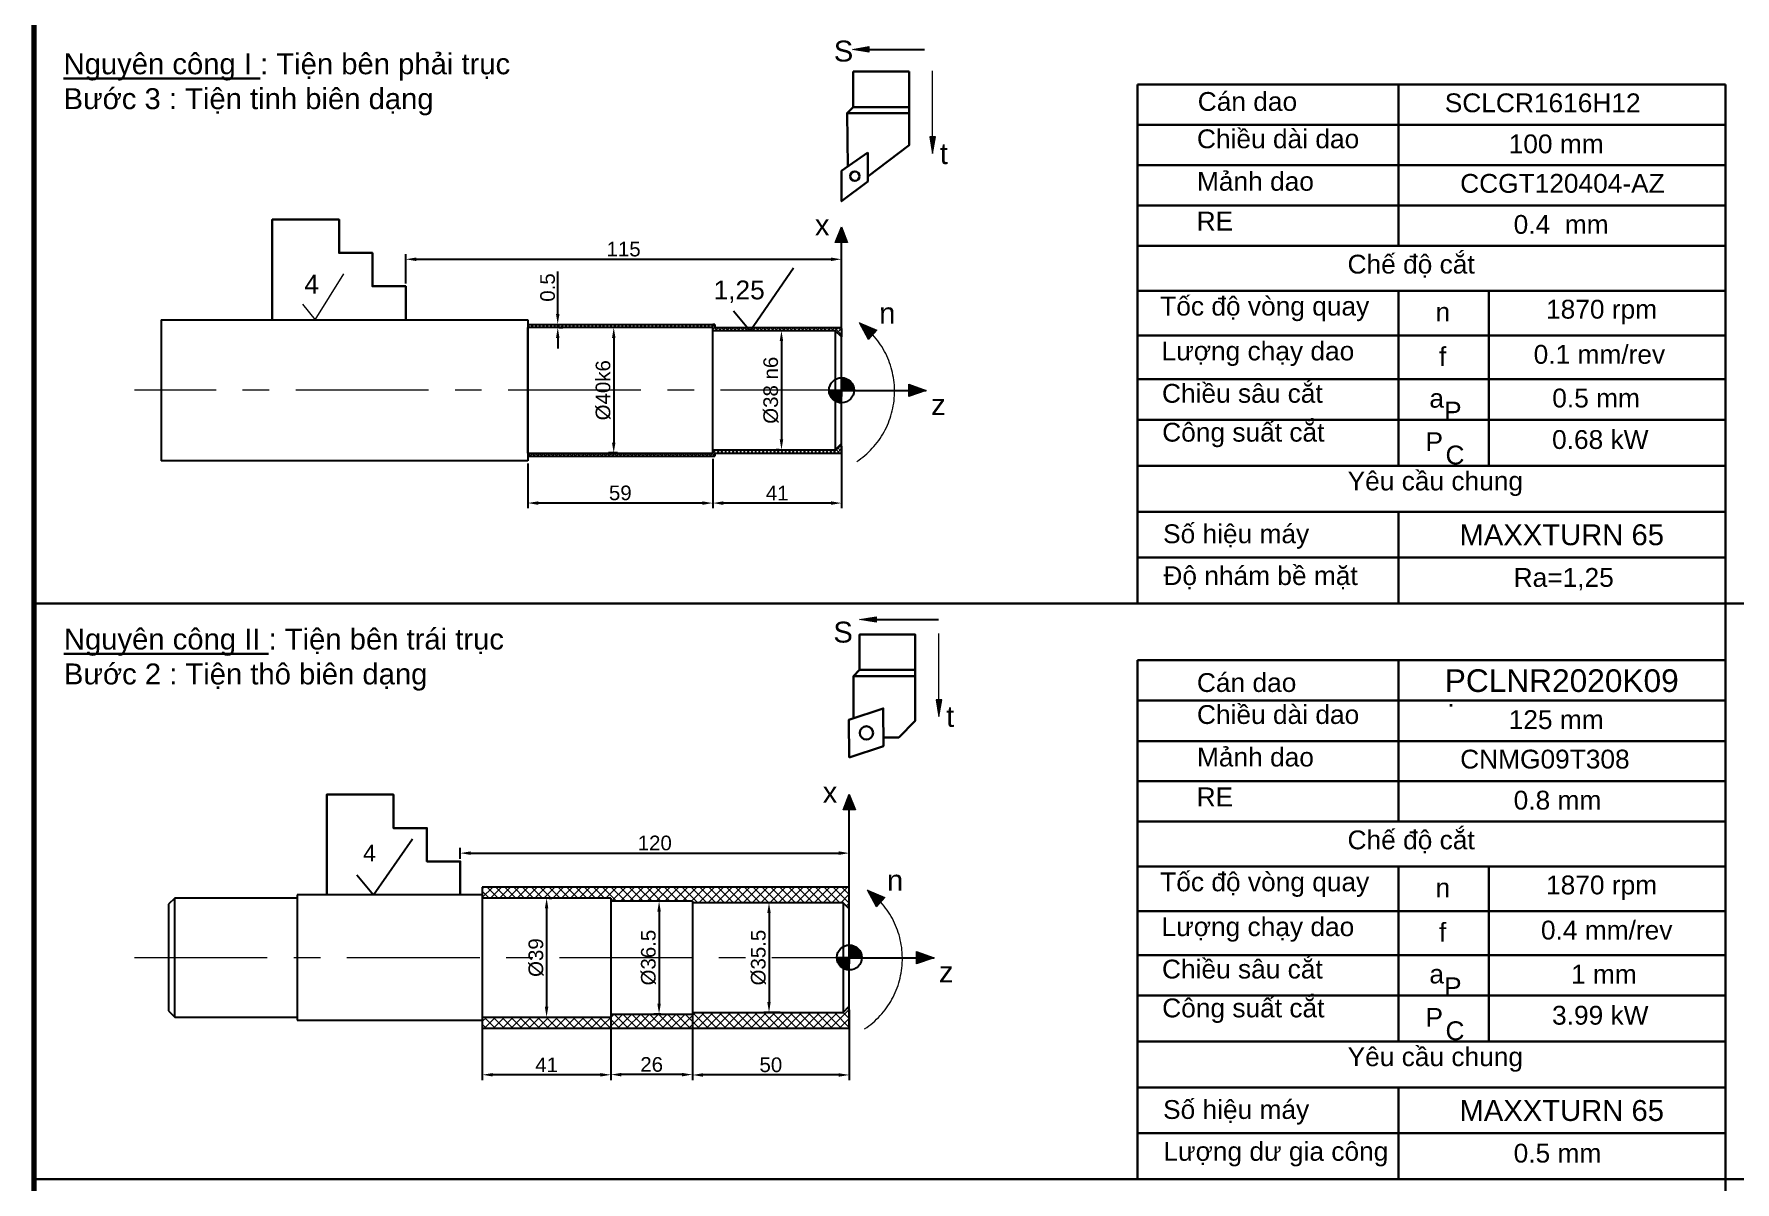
# Model space of a CAD drawing. Header units: inches. Extents: x 12 to 2456, y 1 to 1260.
# Drawn here: x 11.9 to 418.6, y 161.4 to 435.9 of the extents above; entities that cross this region are included whole.
import ezdxf

# ---------------------------------------------------------------- set-up
doc = ezdxf.new("R2010")
doc.units = ezdxf.units.IN
doc.header["$MEASUREMENT"] = 0
doc.linetypes.add('CENTER', pattern=[50.8, 31.75, -6.35, 6.35, -6.35])
for name, color, linetype, lineweight in [('Duong _dam', 7, 'Continuous', 30), ('Duong_dinh_vi', 5, 'Continuous', 15), ('Duong_manh', 3, 'Continuous', 5), ('Duong_tam', 3, 'CENTER', 5), ('Khung_ten', 7, 'Continuous', 30), ('Luong_du_gc', 1, 'Continuous', 5)]:
    doc.layers.add(name, color=color, linetype=linetype, lineweight=lineweight)
doc.styles.add('Annotative', font='arial.ttf')
doc.styles.get("Standard").update_dxf_attribs({"font": 'arial.ttf'})
doc.dimstyles.new('ISO-25', dxfattribs={"dimtxt": 3.5, "dimasz": 2.5, "dimexe": 1.25, "dimexo": 0.625, "dimtad": 1, "dimtxsty": 'Standard', "dimcen": 2.5, "dimadec": 0, "dimazin": 0, "dimtfac": 1, "dimtmove": 0, "dimatfit": 3, "dimfxl": 1, "dimarcsym": 0})

# ---------------------------------------------------------------- blocks, each defined once
blk = doc.blocks.new('*D10')
at = {"layer": 'Defpoints', "color": 0, "transparency": 16777216}
for p in [(190.73, 364.93), (190.63, 336.43), (190.73, 336.43)]:
    blk.add_point(p, dxfattribs=at)
at = {"layer": 'Duong_manh', "color": 0, "lineweight": -2, "transparency": 16777216}
for p, q in [((190.1, 364.93), (189.38, 364.93)), ((190.63, 362.43), (190.63, 338.93)), ((190.1, 336.43), (189.38, 336.43))]:
    blk.add_line(p, q, dxfattribs=at)
at = {"layer": 'Duong_manh', "color": 0, "transparency": 16777216}
for points in [[(190.22, 362.43), (191.05, 362.43), (190.63, 364.93)], [(190.22, 338.93), (191.05, 338.93), (190.63, 336.43)]]:
    blk.add_solid(points, dxfattribs=at)
at = {"layer": 'Duong_manh', "color": 0, "transparency": 16777216, "insert": (188.12, 350.68), "char_height": 3.5, "attachment_point": 5, "rotation": 90}
blk.add_mtext('%%C38 n6', dxfattribs=at)
blk = doc.blocks.new('*D11')
at = {"layer": 'Defpoints', "color": 0, "transparency": 16777216}
for p in [(152.1, 365.68), (150.53, 335.68), (152.1, 335.68)]:
    blk.add_point(p, dxfattribs=at)
at = {"layer": 'Duong_manh', "color": 0, "lineweight": -2, "transparency": 16777216}
for p, q in [((151.47, 365.68), (149.28, 365.68)), ((150.53, 363.18), (150.53, 338.18)), ((151.47, 335.68), (149.28, 335.68))]:
    blk.add_line(p, q, dxfattribs=at)
at = {"layer": 'Duong_manh', "color": 0, "transparency": 16777216}
for points in [[(150.11, 363.18), (150.95, 363.18), (150.53, 365.68)], [(150.11, 338.18), (150.95, 338.18), (150.53, 335.68)]]:
    blk.add_solid(points, dxfattribs=at)
at = {"layer": 'Duong_manh', "color": 0, "transparency": 16777216, "insert": (148.02, 350.68), "char_height": 3.5, "attachment_point": 5, "rotation": 90}
blk.add_mtext('%%C40k6', dxfattribs=at)
blk = doc.blocks.new('*D12')
at = {"layer": 'Defpoints', "color": 0, "transparency": 16777216}
for p in [(204.97, 337.93), (174.22, 334.93), (174.22, 323.7)]:
    blk.add_point(p, dxfattribs=at)
at = {"layer": 'Duong_manh', "color": 0, "lineweight": -2, "transparency": 16777216}
for p, q in [((174.22, 334.3), (174.22, 322.45)), ((204.97, 337.3), (204.97, 322.45)), ((202.47, 323.7), (176.72, 323.7))]:
    blk.add_line(p, q, dxfattribs=at)
at = {"layer": 'Duong_manh', "color": 0, "transparency": 16777216}
for points in [[(176.72, 324.12), (176.72, 323.28), (174.22, 323.7)], [(202.47, 324.12), (202.47, 323.28), (204.97, 323.7)]]:
    blk.add_solid(points, dxfattribs=at)
at = {"layer": 'Duong_manh', "color": 0, "transparency": 16777216, "insert": (189.6, 326.08), "char_height": 3.5, "attachment_point": 5}
blk.add_mtext('41', dxfattribs=at)
blk = doc.blocks.new('*D13')
at = {"layer": 'Defpoints', "color": 0, "transparency": 16777216}
for p in [(129.97, 333.8), (174.22, 334.93), (129.97, 323.71)]:
    blk.add_point(p, dxfattribs=at)
at = {"layer": 'Duong_manh', "color": 0, "lineweight": -2, "transparency": 16777216}
for p, q in [((174.22, 334.3), (174.22, 322.46)), ((129.97, 333.18), (129.97, 322.46)), ((171.72, 323.71), (132.47, 323.71))]:
    blk.add_line(p, q, dxfattribs=at)
at = {"layer": 'Duong_manh', "color": 0, "transparency": 16777216}
for points in [[(132.47, 324.12), (132.47, 323.29), (129.97, 323.71)], [(171.72, 324.12), (171.72, 323.29), (174.22, 323.71)]]:
    blk.add_solid(points, dxfattribs=at)
at = {"layer": 'Duong_manh', "color": 0, "transparency": 16777216, "insert": (152.1, 326.12), "char_height": 3.5, "attachment_point": 5}
blk.add_mtext('59', dxfattribs=at)
blk = doc.blocks.new('*D14')
at = {"layer": 'Defpoints', "color": 0, "transparency": 16777216}
for p in [(136.75, 366.43), (137.14, 366.43), (136.75, 365.68)]:
    blk.add_point(p, dxfattribs=at)
at = {"layer": 'Duong_manh', "color": 0, "lineweight": -2, "transparency": 16777216}
for p, q in [((137.14, 368.93), (137.14, 379.07)), ((137.14, 365.68), (137.14, 366.43)), ((137.38, 366.43), (138.39, 366.43)), ((137.14, 363.18), (137.14, 360.68)), ((137.38, 365.68), (138.39, 365.68))]:
    blk.add_line(p, q, dxfattribs=at)
at = {"layer": 'Duong_manh', "color": 0, "transparency": 16777216}
for points in [[(136.73, 368.93), (137.56, 368.93), (137.14, 366.43)], [(136.73, 363.18), (137.56, 363.18), (137.14, 365.68)]]:
    blk.add_solid(points, dxfattribs=at)
at = {"layer": 'Duong_manh', "color": 0, "transparency": 16777216, "insert": (134.73, 375.25), "char_height": 3.5, "attachment_point": 5, "rotation": 90}
blk.add_mtext('0.5', dxfattribs=at)
blk = doc.blocks.new('*D18')
at = {"layer": 'Defpoints', "color": 0, "transparency": 16777216}
for p in [(190.97, 228.15), (187.66, 201.9), (190.97, 201.9)]:
    blk.add_point(p, dxfattribs=at)
at = {"layer": 'Duong_manh', "color": 0, "lineweight": -2, "transparency": 16777216}
for p, q in [((190.34, 228.15), (186.41, 228.15)), ((187.66, 225.65), (187.66, 204.4)), ((190.34, 201.9), (186.41, 201.9))]:
    blk.add_line(p, q, dxfattribs=at)
at = {"layer": 'Duong_manh', "color": 0, "transparency": 16777216}
for points in [[(187.24, 225.65), (188.07, 225.65), (187.66, 228.15)], [(187.24, 204.4), (188.07, 204.4), (187.66, 201.9)]]:
    blk.add_solid(points, dxfattribs=at)
at = {"layer": 'Duong_manh', "color": 0, "transparency": 16777216, "insert": (185.15, 215.02), "char_height": 3.5, "width": 9.081, "attachment_point": 5, "rotation": 90}
blk.add_mtext('%%C35.5', dxfattribs=at)
blk = doc.blocks.new('*D19')
at = {"layer": 'Defpoints', "color": 0, "transparency": 16777216}
for p in [(162.41, 228.52), (161.37, 201.52), (162.41, 201.52)]:
    blk.add_point(p, dxfattribs=at)
at = {"layer": 'Duong_manh', "color": 0, "lineweight": -2, "transparency": 16777216}
for p, q in [((161.78, 228.52), (160.12, 228.52)), ((161.37, 226.02), (161.37, 204.02)), ((161.78, 201.52), (160.12, 201.52))]:
    blk.add_line(p, q, dxfattribs=at)
at = {"layer": 'Duong_manh', "color": 0, "transparency": 16777216}
for points in [[(160.96, 226.02), (161.79, 226.02), (161.37, 228.52)], [(160.96, 204.02), (161.79, 204.02), (161.37, 201.52)]]:
    blk.add_solid(points, dxfattribs=at)
at = {"layer": 'Duong_manh', "color": 0, "transparency": 16777216, "insert": (158.86, 215.02), "char_height": 3.5, "width": 8.8192, "attachment_point": 5, "rotation": 90}
blk.add_mtext('%%C36.5', dxfattribs=at)
blk = doc.blocks.new('*D20')
at = {"layer": 'Defpoints', "color": 0, "transparency": 16777216}
for p in [(134.48, 229.27), (134.48, 200.77), (134.48, 200.77)]:
    blk.add_point(p, dxfattribs=at)
at = {"layer": 'Duong_manh', "color": 0, "lineweight": -2, "transparency": 16777216}
for p, q in [((135.1, 229.27), (135.73, 229.27)), ((134.48, 226.77), (134.48, 203.27)), ((135.1, 200.77), (135.73, 200.77))]:
    blk.add_line(p, q, dxfattribs=at)
at = {"layer": 'Duong_manh', "color": 0, "transparency": 16777216}
for points in [[(134.06, 226.77), (134.89, 226.77), (134.48, 229.27)], [(134.06, 203.27), (134.89, 203.27), (134.48, 200.77)]]:
    blk.add_solid(points, dxfattribs=at)
at = {"layer": 'Duong_manh', "color": 0, "transparency": 16777216, "insert": (131.97, 215.02), "char_height": 3.5, "width": 9.0619, "attachment_point": 5, "rotation": 90}
blk.add_mtext('%%C39', dxfattribs=at)
blk = doc.blocks.new('*D21')
at = {"layer": 'Defpoints', "color": 0, "transparency": 16777216}
for p in [(169.35, 201.9), (206.85, 203.13), (169.35, 186.96)]:
    blk.add_point(p, dxfattribs=at)
at = {"layer": 'Duong_manh', "color": 0, "lineweight": -2, "transparency": 16777216}
for p, q in [((169.35, 201.27), (169.35, 185.71)), ((206.85, 202.51), (206.85, 185.71)), ((204.35, 186.96), (171.85, 186.96))]:
    blk.add_line(p, q, dxfattribs=at)
at = {"layer": 'Duong_manh', "color": 0, "transparency": 16777216}
for points in [[(171.85, 187.37), (171.85, 186.54), (169.35, 186.96)], [(204.35, 187.37), (204.35, 186.54), (206.85, 186.96)]]:
    blk.add_solid(points, dxfattribs=at)
at = {"layer": 'Duong_manh', "color": 0, "transparency": 16777216, "insert": (188.1, 189.37), "char_height": 3.5, "attachment_point": 5}
blk.add_mtext('50', dxfattribs=at)
blk = doc.blocks.new('*D22')
at = {"layer": 'Defpoints', "color": 0, "transparency": 16777216}
for p in [(149.85, 201.52), (169.35, 201.52), (149.85, 187.04)]:
    blk.add_point(p, dxfattribs=at)
at = {"layer": 'Duong_manh', "color": 0, "lineweight": -2, "transparency": 16777216}
for p, q in [((149.85, 200.9), (149.85, 185.79)), ((169.35, 200.9), (169.35, 185.79)), ((166.85, 187.04), (152.35, 187.04))]:
    blk.add_line(p, q, dxfattribs=at)
at = {"layer": 'Duong_manh', "color": 0, "transparency": 16777216}
for points in [[(152.35, 187.45), (152.35, 186.62), (149.85, 187.04)], [(166.85, 187.45), (166.85, 186.62), (169.35, 187.04)]]:
    blk.add_solid(points, dxfattribs=at)
at = {"layer": 'Duong_manh', "color": 0, "transparency": 16777216, "insert": (159.6, 189.45), "char_height": 3.5, "attachment_point": 5}
blk.add_mtext('26', dxfattribs=at)
blk = doc.blocks.new('*D23')
at = {"layer": 'Defpoints', "color": 0, "transparency": 16777216}
for p in [(119.1, 200.77), (149.85, 200.77), (119.1, 187)]:
    blk.add_point(p, dxfattribs=at)
at = {"layer": 'Duong_manh', "color": 0, "lineweight": -2, "transparency": 16777216}
for p, q in [((119.1, 200.15), (119.1, 185.75)), ((149.85, 200.15), (149.85, 185.75)), ((147.35, 187), (121.6, 187))]:
    blk.add_line(p, q, dxfattribs=at)
at = {"layer": 'Duong_manh', "color": 0, "transparency": 16777216}
for points in [[(121.6, 187.41), (121.6, 186.58), (119.1, 187)], [(147.35, 187.41), (147.35, 186.58), (149.85, 187)]]:
    blk.add_solid(points, dxfattribs=at)
at = {"layer": 'Duong_manh', "color": 0, "transparency": 16777216, "insert": (134.48, 189.38), "char_height": 3.5, "attachment_point": 5}
blk.add_mtext('41', dxfattribs=at)
blk = doc.blocks.new('*D54')
at = {"layer": 'Defpoints', "color": 0, "transparency": 16777216}
for p in [(206.85, 240), (113.83, 238.02), (206.85, 238.02)]:
    blk.add_point(p, dxfattribs=at)
at = {"layer": 'Duong_manh', "color": 0, "lineweight": -2, "transparency": 16777216}
for p, q in [((113.83, 238.65), (113.83, 241.25)), ((116.33, 240), (204.35, 240)), ((206.85, 238.65), (206.85, 241.25))]:
    blk.add_line(p, q, dxfattribs=at)
at = {"layer": 'Duong_manh', "color": 0, "transparency": 16777216}
for points in [[(116.33, 240.42), (116.33, 239.58), (113.83, 240)], [(204.35, 240.42), (204.35, 239.58), (206.85, 240)]]:
    blk.add_solid(points, dxfattribs=at)
at = {"layer": 'Duong_manh', "color": 0, "transparency": 16777216, "insert": (160.34, 242.41), "char_height": 3.5, "attachment_point": 5}
blk.add_mtext('120', dxfattribs=at)
blk = doc.blocks.new('*D55')
at = {"layer": 'Defpoints', "color": 0, "transparency": 16777216}
for p in [(204.97, 382), (100.81, 375.55), (204.97, 375.55)]:
    blk.add_point(p, dxfattribs=at)
at = {"layer": 'Duong_manh', "color": 0, "lineweight": -2, "transparency": 16777216}
for p, q in [((100.81, 376.18), (100.81, 383.25)), ((204.97, 376.18), (204.97, 383.25)), ((103.31, 382), (202.47, 382))]:
    blk.add_line(p, q, dxfattribs=at)
at = {"layer": 'Duong_manh', "color": 0, "transparency": 16777216}
for points in [[(103.31, 382.42), (103.31, 381.58), (100.81, 382)], [(202.47, 382.42), (202.47, 381.58), (204.97, 382)]]:
    blk.add_solid(points, dxfattribs=at)
at = {"layer": 'Duong_manh', "color": 0, "transparency": 16777216, "insert": (152.89, 384.41), "char_height": 3.5, "attachment_point": 5}
blk.add_mtext('115', dxfattribs=at)

msp = doc.modelspace()

# ---------------------------------------------------------------- hatches: boundary and pattern name
at = {"layer": 'Duong_manh'}
h = msp.add_hatch(color=0, dxfattribs=at)
h.dxf.hatch_style = 2
h.paths.add_polyline_path([(211.564, 431.487), (207.585, 432.164), (211.564, 432.841)])
at = {"layer": 'Duong_manh', "lineweight": 0}
h = msp.add_hatch(color=0, dxfattribs=at)
h.dxf.hatch_style = 2
h.paths.add_polyline_path([(226.085, 411.251), (226.762, 407.272), (227.439, 411.251)])
h = msp.add_hatch(color=0, dxfattribs=at)
h.dxf.hatch_style = 2
h.paths.add_polyline_path([(204.974, 389.77), (206.455, 386.044), (203.492, 386.044)])
h = msp.add_hatch(color=0, dxfattribs=at)
h.dxf.hatch_style = 2
h.paths.add_polyline_path([(209.292, 366.813), (213.44, 365.078), (211.451, 362.834)])
at = {"layer": 'Duong_manh'}
h = msp.add_hatch(color=0, dxfattribs=at)
h.paths.add_polyline_path([(204.974, 350.676), (201.968, 350.676), (204.974, 350.168)])
h.paths.add_polyline_path([(201.968, 350.676), (204.974, 350.168), (202.01, 350.168)])
h = msp.add_hatch(color=0, dxfattribs=at)
h.paths.add_polyline_path([(204.974, 350.168), (202.01, 350.168), (204.974, 349.66)])
h.paths.add_polyline_path([(202.01, 350.168), (204.974, 349.66), (202.18, 349.66)])
h = msp.add_hatch(color=0, dxfattribs=at)
h.dxf.hatch_style = 2
h.paths.add_polyline_path([(204.974, 353.681), (205.482, 353.639), (204.974, 353.639)])
h = msp.add_hatch(color=0, dxfattribs=at)
h.paths.add_polyline_path([(205.482, 353.639), (204.974, 353.639), (205.99, 353.47)])
h.paths.add_polyline_path([(204.974, 353.639), (205.99, 353.47), (204.974, 353.47)])
h = msp.add_hatch(color=0, dxfattribs=at)
h.paths.add_polyline_path([(205.99, 353.47), (204.974, 353.47), (206.455, 353.258)])
h.paths.add_polyline_path([(204.974, 353.47), (206.455, 353.258), (204.974, 353.258)])
h = msp.add_hatch(color=0, dxfattribs=at)
h.paths.add_polyline_path([(206.455, 353.258), (204.974, 353.258), (206.879, 352.962)])
h.paths.add_polyline_path([(204.974, 353.258), (206.879, 352.962), (204.974, 352.962)])
h = msp.add_hatch(color=0, dxfattribs=at)
h.paths.add_polyline_path([(206.879, 352.962), (204.974, 352.962), (207.26, 352.581)])
h.paths.add_polyline_path([(204.974, 352.962), (207.26, 352.581), (204.974, 352.581)])
h = msp.add_hatch(color=0, dxfattribs=at)
h.paths.add_polyline_path([(207.26, 352.581), (204.974, 352.581), (207.556, 352.157)])
h.paths.add_polyline_path([(204.974, 352.581), (207.556, 352.157), (204.974, 352.157)])
h = msp.add_hatch(color=0, dxfattribs=at)
h.paths.add_polyline_path([(207.556, 352.157), (204.974, 352.157), (207.768, 351.692)])
h.paths.add_polyline_path([(204.974, 352.157), (207.768, 351.692), (204.974, 351.692)])
h = msp.add_hatch(color=0, dxfattribs=at)
h.paths.add_polyline_path([(207.768, 351.692), (204.974, 351.692), (207.937, 351.184)])
h.paths.add_polyline_path([(204.974, 351.692), (207.937, 351.184), (204.974, 351.184)])
h = msp.add_hatch(color=0, dxfattribs=at)
h.paths.add_polyline_path([(207.937, 351.184), (204.974, 351.184), (207.979, 350.676)])
h.paths.add_polyline_path([(204.974, 351.184), (207.979, 350.676), (204.974, 350.676)])
at = {"layer": 'Duong_manh', "lineweight": 0}
h = msp.add_hatch(color=0, dxfattribs=at)
h.dxf.hatch_style = 2
h.paths.add_polyline_path([(225.254, 350.655), (221.063, 349.173), (221.063, 352.136)])
at = {"layer": 'Duong_manh'}
h = msp.add_hatch(color=0, dxfattribs=at)
h.paths.add_polyline_path([(204.974, 349.66), (202.18, 349.66), (204.974, 349.194)])
h.paths.add_polyline_path([(202.18, 349.66), (204.974, 349.194), (202.391, 349.194)])
h = msp.add_hatch(color=0, dxfattribs=at)
h.paths.add_polyline_path([(204.974, 349.194), (202.391, 349.194), (204.974, 348.771)])
h.paths.add_polyline_path([(202.391, 349.194), (204.974, 348.771), (202.688, 348.771)])
h = msp.add_hatch(color=0, dxfattribs=at)
h.paths.add_polyline_path([(204.974, 348.771), (202.688, 348.771), (204.974, 348.39)])
h.paths.add_polyline_path([(202.688, 348.771), (204.974, 348.39), (203.026, 348.39)])
h = msp.add_hatch(color=0, dxfattribs=at)
h.paths.add_polyline_path([(204.974, 348.39), (203.026, 348.39), (204.974, 348.093)])
h.paths.add_polyline_path([(203.026, 348.39), (204.974, 348.093), (203.492, 348.093)])
h = msp.add_hatch(color=0, dxfattribs=at)
h.paths.add_polyline_path([(204.974, 348.093), (203.492, 348.093), (204.974, 347.882)])
h.paths.add_polyline_path([(203.492, 348.093), (204.974, 347.882), (203.958, 347.882)])
h = msp.add_hatch(color=0, dxfattribs=at)
h.paths.add_polyline_path([(203.958, 347.882), (204.466, 347.712), (204.974, 347.712)])
h.paths.add_polyline_path([(204.466, 347.712), (204.974, 347.712), (204.974, 347.67)])
h = msp.add_hatch(color=0, dxfattribs=at)
h.dxf.hatch_style = 2
h.paths.add_polyline_path([(203.958, 347.882), (204.974, 347.882), (204.974, 347.712)])
h = msp.add_hatch(color=0, dxfattribs=at)
h.dxf.hatch_style = 2
h.paths.add_polyline_path([(213.243, 295.217), (209.264, 295.894), (213.243, 296.529)])
at = {"layer": 'Duong_manh', "lineweight": 0}
h = msp.add_hatch(color=0, dxfattribs=at)
h.dxf.hatch_style = 2
h.paths.add_polyline_path([(227.594, 276.675), (228.271, 272.696), (228.949, 276.675)])
h = msp.add_hatch(color=0, dxfattribs=at)
h.dxf.hatch_style = 2
h.paths.add_polyline_path([(206.851, 254.115), (208.332, 250.389), (205.369, 250.389)])
h = msp.add_hatch(color=0, dxfattribs=at)
h.dxf.hatch_style = 2
h.paths.add_polyline_path([(211.169, 231.158), (215.317, 229.422), (213.328, 227.179)])
at = {"layer": 'Duong_manh'}
h = msp.add_hatch(color=0, dxfattribs=at)
h.dxf.hatch_style = 2
h.paths.add_polyline_path([(206.851, 218.026), (207.359, 217.984), (206.851, 217.984)])
h = msp.add_hatch(color=0, dxfattribs=at)
h.paths.add_polyline_path([(207.359, 217.984), (206.851, 217.984), (207.867, 217.815)])
h.paths.add_polyline_path([(206.851, 217.984), (207.867, 217.815), (206.851, 217.815)])
h = msp.add_hatch(color=0, dxfattribs=at)
h.paths.add_polyline_path([(207.867, 217.815), (206.851, 217.815), (208.332, 217.603)])
h.paths.add_polyline_path([(206.851, 217.815), (208.332, 217.603), (206.851, 217.603)])
h = msp.add_hatch(color=0, dxfattribs=at)
h.paths.add_polyline_path([(208.332, 217.603), (206.851, 217.603), (208.756, 217.307)])
h.paths.add_polyline_path([(206.851, 217.603), (208.756, 217.307), (206.851, 217.307)])
h = msp.add_hatch(color=0, dxfattribs=at)
h.paths.add_polyline_path([(208.756, 217.307), (206.851, 217.307), (209.137, 216.926)])
h.paths.add_polyline_path([(206.851, 217.307), (209.137, 216.926), (206.851, 216.926)])
h = msp.add_hatch(color=0, dxfattribs=at)
h.paths.add_polyline_path([(209.137, 216.926), (206.851, 216.926), (209.433, 216.502)])
h.paths.add_polyline_path([(206.851, 216.926), (209.433, 216.502), (206.851, 216.502)])
h = msp.add_hatch(color=0, dxfattribs=at)
h.paths.add_polyline_path([(209.433, 216.502), (206.851, 216.502), (209.645, 216.037)])
h.paths.add_polyline_path([(206.851, 216.502), (209.645, 216.037), (206.851, 216.037)])
h = msp.add_hatch(color=0, dxfattribs=at)
h.paths.add_polyline_path([(209.645, 216.037), (206.851, 216.037), (209.814, 215.529)])
h.paths.add_polyline_path([(206.851, 216.037), (209.814, 215.529), (206.851, 215.529)])
at = {"layer": 'Duong_manh', "lineweight": 0}
h = msp.add_hatch(color=0, dxfattribs=at)
h.dxf.hatch_style = 2
h.paths.add_polyline_path([(227.131, 215), (222.94, 213.518), (222.94, 216.481)])
at = {"layer": 'Duong_manh'}
h = msp.add_hatch(color=0, dxfattribs=at)
h.paths.add_polyline_path([(206.851, 215.021), (203.845, 215.021), (206.851, 214.513)])
h.paths.add_polyline_path([(203.845, 215.021), (206.851, 214.513), (203.887, 214.513)])
h = msp.add_hatch(color=0, dxfattribs=at)
h.paths.add_polyline_path([(206.851, 214.513), (203.887, 214.513), (206.851, 214.005)])
h.paths.add_polyline_path([(203.887, 214.513), (206.851, 214.005), (204.057, 214.005)])
h = msp.add_hatch(color=0, dxfattribs=at)
h.paths.add_polyline_path([(206.851, 214.005), (204.057, 214.005), (206.851, 213.539)])
h.paths.add_polyline_path([(204.057, 214.005), (206.851, 213.539), (204.268, 213.539)])
h = msp.add_hatch(color=0, dxfattribs=at)
h.paths.add_polyline_path([(206.851, 213.539), (204.268, 213.539), (206.851, 213.116)])
h.paths.add_polyline_path([(204.268, 213.539), (206.851, 213.116), (204.565, 213.116)])
h = msp.add_hatch(color=0, dxfattribs=at)
h.paths.add_polyline_path([(206.851, 213.116), (204.565, 213.116), (206.851, 212.735)])
h.paths.add_polyline_path([(204.565, 213.116), (206.851, 212.735), (204.903, 212.735)])
h = msp.add_hatch(color=0, dxfattribs=at)
h.paths.add_polyline_path([(206.851, 212.735), (204.903, 212.735), (206.851, 212.438)])
h.paths.add_polyline_path([(204.903, 212.735), (206.851, 212.438), (205.369, 212.438)])
h = msp.add_hatch(color=0, dxfattribs=at)
h.paths.add_polyline_path([(206.851, 212.438), (205.369, 212.438), (206.851, 212.227)])
h.paths.add_polyline_path([(205.369, 212.438), (206.851, 212.227), (205.835, 212.227)])
h = msp.add_hatch(color=0, dxfattribs=at)
h.paths.add_polyline_path([(205.835, 212.227), (206.343, 212.057), (206.851, 212.057)])
h.paths.add_polyline_path([(206.343, 212.057), (206.851, 212.057), (206.851, 212.015)])
h = msp.add_hatch(color=0, dxfattribs=at)
h.dxf.hatch_style = 2
h.paths.add_polyline_path([(205.835, 212.227), (206.851, 212.227), (206.851, 212.057)])
h = msp.add_hatch(color=0, dxfattribs=at)
h.paths.add_polyline_path([(209.814, 215.529), (206.851, 215.529), (209.856, 215.021)])
h.paths.add_polyline_path([(206.851, 215.529), (209.856, 215.021), (206.851, 215.021)])
at = {"layer": 'Luong_du_gc'}
h = msp.add_hatch(dxfattribs=at)
h.set_pattern_fill('ANSI37', color=256, scale=0.2)
h.set_pattern_definition([(45, (-1383.0375, 768.36925), (-0.4490128, 0.4490128), []), (135, (-1383.0375, 768.36925), (-0.4490128, -0.4490128), [])])
h.paths.add_polyline_path([(204.974, 365.676), (174.224, 365.676), (174.224, 364.926), (203.474, 364.926), (204.974, 363.426)])
h.paths.add_polyline_path([(174.724, 366.426), (129.974, 366.426), (129.974, 365.676), (174.224, 365.676)])
h.paths.add_polyline_path([(174.724, 335.676), (129.974, 335.676), (129.974, 334.926), (174.724, 334.926)])
h.paths.add_polyline_path([(204.974, 337.926), (203.474, 336.426), (174.224, 336.426), (174.224, 335.676), (204.974, 335.676)])
h = msp.add_hatch(dxfattribs=at)
h.set_pattern_fill('ANSI37', color=1, scale=12)
h.paths.add_polyline_path([(205.351, 228.146), (206.851, 226.646), (206.851, 231.896), (119.101, 231.896), (119.101, 229.271), (149.851, 229.271), (149.851, 228.521), (169.351, 228.521), (169.351, 228.146)])
h.paths.add_polyline_path([(206.851, 198.146), (206.851, 203.396), (205.351, 201.896), (169.351, 201.896), (169.351, 201.521), (149.851, 201.521), (149.851, 200.771), (119.101, 200.771), (119.101, 198.146)])

# ---------------------------------------------------------------- linework, layer by layer
at = {"layer": 'Duong _dam', "color": 0, "linetype": 'Continuous', "lineweight": 25}
for p, q in [((42.299, 367.551), (129.974, 367.551)), ((42.299, 367.551), (42.299, 333.801)), ((129.974, 367.551), (129.974, 333.801)), ((129.974, 366.426), (174.224, 366.426)), ((174.224, 365.676), (129.974, 365.676)), ((129.974, 335.676), (129.974, 365.676)), ((174.224, 335.676), (174.224, 365.676)), ((203.474, 364.926), (174.224, 364.926)), ((174.724, 365.676), (204.974, 365.676)), ((204.974, 363.426), (203.474, 364.926)), ((203.474, 364.926), (203.474, 350.676)), ((204.974, 365.488), (204.974, 363.426)), ((204.974, 350.676), (204.974, 363.426)), ((203.474, 350.676), (203.474, 336.426)), ((204.974, 337.926), (204.974, 350.676)), ((203.474, 336.426), (204.974, 337.926)), ((204.974, 335.676), (204.974, 337.926)), ((129.974, 333.801), (42.299, 333.801)), ((129.974, 335.676), (174.224, 335.676)), ((129.974, 335.676), (129.974, 335.301)), ((129.974, 334.926), (174.224, 334.926)), ((174.224, 336.426), (203.474, 336.426)), ((174.724, 335.676), (204.974, 335.676)), ((206.851, 231.896), (119.101, 231.896)), ((119.101, 231.896), (119.101, 215.021)), ((206.851, 198.146), (206.851, 231.896)), ((45.601, 229.271), (44.101, 227.771)), ((44.101, 227.771), (44.101, 215.021)), ((74.851, 229.271), (45.601, 229.271)), ((45.601, 215.021), (45.601, 229.271)), ((119.101, 230.021), (74.851, 230.021)), ((74.851, 230.021), (74.851, 200.021)), ((119.101, 230.021), (119.101, 200.021)), ((149.851, 229.271), (119.101, 229.271)), ((149.851, 229.271), (149.851, 200.771)), ((169.351, 228.521), (149.851, 228.521)), ((169.351, 228.521), (169.351, 201.521)), ((205.351, 228.146), (169.351, 228.146)), ((206.851, 226.646), (205.351, 228.146)), ((205.351, 228.146), (205.351, 215.021)), ((206.851, 215.021), (206.851, 230.521)), ((44.101, 215.021), (44.101, 202.271)), ((45.601, 200.771), (45.601, 215.021)), ((119.101, 215.021), (119.101, 198.146)), ((205.351, 215.021), (205.351, 201.896)), ((206.851, 203.396), (206.851, 215.021)), ((205.351, 201.896), (206.851, 203.396)), ((44.101, 202.271), (45.601, 200.771)), ((45.601, 200.771), (74.851, 200.771)), ((74.851, 200.021), (119.101, 200.021)), ((119.101, 200.771), (149.851, 200.771)), ((149.851, 201.521), (169.351, 201.521)), ((169.351, 201.896), (205.351, 201.896)), ((119.101, 198.146), (206.851, 198.146))]:
    msp.add_line(p, q, dxfattribs=at)
at = {"layer": 'Duong _dam'}
for p, q in [((174.224, 366.426), (174.724, 366.426)), ((174.724, 366.426), (174.724, 365.676)), ((174.224, 334.926), (174.724, 334.926)), ((174.724, 334.926), (174.724, 335.676))]:
    msp.add_line(p, q, dxfattribs=at)
at = {"layer": 'Duong _dam', "color": 0}
for points in [[(207.797, 418.406), (207.797, 426.872)], [(221.132, 426.872), (207.797, 426.872)], [(221.132, 426.872), (221.132, 418.406)], [(275.735, 423.782), (416.331, 423.782)], [(275.735, 423.782), (275.735, 299.703), (416.331, 299.703)], [(338.183, 423.782), (338.183, 385.216)], [(416.331, 423.782), (416.331, 2.65)], [(416.331, 423.782), (416.331, 299.703)], [(206.315, 416.966), (207.797, 418.406), (221.132, 418.406), (221.132, 416.966)], [(211.268, 401.769), (221.132, 409.262), (221.132, 416.966), (206.315, 416.966), (206.484, 404.182)], [(275.735, 414.13), (416.331, 414.13)], [(211.268, 400.626), (205.003, 395.884), (205.003, 403.123), (211.268, 407.568)], [(211.268, 407.568), (211.268, 400.626)], [(275.735, 404.478), (416.331, 404.478)], [(275.735, 394.868), (416.331, 394.868)], [(100.626, 367.551), (100.809, 367.551), (100.809, 375.552), (92.85, 375.552), (92.85, 383.51), (84.849, 383.51), (84.849, 391.511), (68.89, 391.511), (68.89, 367.551)], [(275.735, 385.216), (416.331, 385.216)], [(275.735, 374.464), (416.331, 374.464)], [(338.183, 374.464), (338.183, 332.638)], [(359.731, 374.464), (359.731, 332.638)], [(100.809, 367.551), (100.809, 367.551)], [(275.735, 363.796), (416.331, 363.796)], [(204.974, 350.676), (204.974, 349.194)], [(204.974, 350.676), (204.974, 349.194)], [(275.735, 353.297), (416.331, 353.297)], [(275.735, 343.645), (416.331, 343.645)], [(275.735, 332.638), (416.331, 332.638)], [(275.735, 321.589), (416.331, 321.589)], [(338.183, 321.589), (338.183, 299.703)], [(275.735, 310.667), (416.331, 310.667)], [(820.741, 299.703), (11.92, 299.703)], [(209.306, 283.829), (209.306, 292.254), (222.641, 292.254), (222.641, 283.829)], [(275.735, 286.114), (416.331, 286.114)], [(275.735, 286.114), (275.735, 162.035), (416.331, 162.035)], [(338.183, 286.114), (338.183, 247.548)], [(416.331, 286.114), (416.331, 162.035)], [(207.867, 282.348), (209.306, 283.829), (222.641, 283.829), (222.641, 282.348)], [(214.979, 267.658), (218.662, 267.658), (222.641, 271.637), (222.641, 282.348), (207.867, 282.348), (207.867, 272.23)], [(275.735, 276.462), (416.331, 276.42)], [(275.735, 276.462), (416.331, 276.462)], [(275.735, 266.81), (416.331, 266.81)], [(275.735, 257.2), (416.331, 257.2)], [(113.828, 230.021), (113.828, 230.021), (113.828, 238.022), (105.87, 238.022), (105.87, 245.98), (97.869, 245.98), (97.869, 253.981), (81.909, 253.981), (81.909, 230.021)], [(275.735, 247.548), (416.331, 247.548)], [(275.735, 236.796), (416.331, 236.796)], [(338.183, 236.796), (338.183, 194.97)], [(359.731, 236.796), (359.731, 194.97)], [(275.735, 226.128), (416.331, 226.128)], [(275.735, 215.629), (416.331, 215.629)], [(206.851, 215.021), (206.851, 213.539)], [(206.851, 215.021), (206.851, 213.539)], [(275.735, 205.977), (416.331, 205.977)], [(275.735, 194.97), (416.331, 194.97)], [(275.735, 183.921), (416.331, 183.921)], [(338.183, 183.921), (338.183, 162.035)], [(275.735, 172.999), (416.331, 172.999)], [(11.92, 162.035), (820.741, 162.035)]]:
    msp.add_lwpolyline(points, dxfattribs=at)
msp.add_lwpolyline([(206.851, 262.832), (215.021, 265.584), (214.979, 274.601), (206.724, 271.849)], close=True, dxfattribs=at)
for centre, radius in [((208.199, 401.874), 1.122), ((210.936, 268.737), 1.587)]:
    msp.add_circle(centre, radius, dxfattribs=at)
at = {"layer": 'Duong_dinh_vi'}
msp.add_line((68.89, 367.551), (100.809, 367.551), dxfattribs=at)
at = {"layer": 'Duong_dinh_vi', "color": 5}
msp.add_line((81.909, 230.021), (113.828, 230.021), dxfattribs=at)
at = {"layer": 'Duong_dinh_vi', "color": 0}
msp.add_lwpolyline([(68.89, 367.551), (100.809, 367.551)], dxfattribs=at)
at = {"layer": 'Duong_manh', "color": 0, "lineweight": 25}
for p, q in [((204.974, 365.488), (204.974, 386.044)), ((206.851, 231.896), (206.851, 250.389))]:
    msp.add_line(p, q, dxfattribs=at)
at = {"layer": 'Duong_manh', "color": 0}
msp.add_line((129.974, 335.676), (129.974, 334.926), dxfattribs=at)
at = {"layer": 'Duong_manh', "color": 0, "lineweight": 0}
for points in [[(211.564, 431.487), (207.585, 432.164), (211.564, 432.841)], [(226.085, 411.251), (226.762, 407.272), (227.439, 411.251)], [(204.974, 389.77), (206.455, 386.044), (203.492, 386.044)], [(209.292, 366.813), (213.44, 365.078), (211.451, 362.834)], [(204.974, 350.676), (201.968, 350.676), (204.974, 350.168)], [(201.968, 350.676), (204.974, 350.168), (202.01, 350.168)], [(204.974, 350.168), (202.01, 350.168), (204.974, 349.66)], [(202.01, 350.168), (204.974, 349.66), (202.18, 349.66)], [(204.974, 353.681), (205.482, 353.639), (204.974, 353.639)], [(205.482, 353.639), (204.974, 353.639), (205.99, 353.47)], [(204.974, 353.639), (205.99, 353.47), (204.974, 353.47)], [(205.99, 353.47), (204.974, 353.47), (206.455, 353.258)], [(204.974, 353.47), (206.455, 353.258), (204.974, 353.258)], [(206.455, 353.258), (204.974, 353.258), (206.879, 352.962)], [(204.974, 353.258), (206.879, 352.962), (204.974, 352.962)], [(206.879, 352.962), (204.974, 352.962), (207.26, 352.581)], [(204.974, 352.962), (207.26, 352.581), (204.974, 352.581)], [(207.26, 352.581), (204.974, 352.581), (207.556, 352.157)], [(204.974, 352.581), (207.556, 352.157), (204.974, 352.157)], [(207.556, 352.157), (204.974, 352.157), (207.768, 351.692)], [(204.974, 352.157), (207.768, 351.692), (204.974, 351.692)], [(207.768, 351.692), (204.974, 351.692), (207.937, 351.184)], [(204.974, 351.692), (207.937, 351.184), (204.974, 351.184)], [(207.937, 351.184), (204.974, 351.184), (207.979, 350.676)], [(204.974, 351.184), (207.979, 350.676), (204.974, 350.676)], [(225.254, 350.655), (221.063, 349.173), (221.063, 352.136)], [(204.974, 349.66), (202.18, 349.66), (204.974, 349.194)], [(202.18, 349.66), (204.974, 349.194), (202.391, 349.194)], [(204.974, 349.194), (202.391, 349.194), (204.974, 348.771)], [(202.391, 349.194), (204.974, 348.771), (202.688, 348.771)], [(204.974, 348.771), (202.688, 348.771), (204.974, 348.39)], [(202.688, 348.771), (204.974, 348.39), (203.026, 348.39)], [(204.974, 348.39), (203.026, 348.39), (204.974, 348.093)], [(203.026, 348.39), (204.974, 348.093), (203.492, 348.093)], [(204.974, 348.093), (203.492, 348.093), (204.974, 347.882)], [(203.492, 348.093), (204.974, 347.882), (203.958, 347.882)], [(203.958, 347.882), (204.466, 347.712), (204.974, 347.712)], [(203.958, 347.882), (204.974, 347.882), (204.974, 347.712)], [(204.466, 347.712), (204.974, 347.712), (204.974, 347.67)], [(213.243, 295.217), (209.264, 295.894), (213.243, 296.529)], [(227.594, 276.675), (228.271, 272.696), (228.949, 276.675)], [(206.851, 254.115), (208.332, 250.389), (205.369, 250.389)], [(211.169, 231.158), (215.317, 229.422), (213.328, 227.179)], [(206.851, 218.026), (207.359, 217.984), (206.851, 217.984)], [(207.359, 217.984), (206.851, 217.984), (207.867, 217.815)], [(206.851, 217.984), (207.867, 217.815), (206.851, 217.815)], [(207.867, 217.815), (206.851, 217.815), (208.332, 217.603)], [(206.851, 217.815), (208.332, 217.603), (206.851, 217.603)], [(208.332, 217.603), (206.851, 217.603), (208.756, 217.307)], [(206.851, 217.603), (208.756, 217.307), (206.851, 217.307)], [(208.756, 217.307), (206.851, 217.307), (209.137, 216.926)], [(206.851, 217.307), (209.137, 216.926), (206.851, 216.926)], [(209.137, 216.926), (206.851, 216.926), (209.433, 216.502)], [(206.851, 216.926), (209.433, 216.502), (206.851, 216.502)], [(209.433, 216.502), (206.851, 216.502), (209.645, 216.037)], [(206.851, 216.502), (209.645, 216.037), (206.851, 216.037)], [(209.645, 216.037), (206.851, 216.037), (209.814, 215.529)], [(206.851, 216.037), (209.814, 215.529), (206.851, 215.529)], [(227.131, 215), (222.94, 213.518), (222.94, 216.481)], [(206.851, 215.021), (203.845, 215.021), (206.851, 214.513)], [(203.845, 215.021), (206.851, 214.513), (203.887, 214.513)], [(206.851, 214.513), (203.887, 214.513), (206.851, 214.005)], [(203.887, 214.513), (206.851, 214.005), (204.057, 214.005)], [(206.851, 214.005), (204.057, 214.005), (206.851, 213.539)], [(204.057, 214.005), (206.851, 213.539), (204.268, 213.539)], [(206.851, 213.539), (204.268, 213.539), (206.851, 213.116)], [(204.268, 213.539), (206.851, 213.116), (204.565, 213.116)], [(206.851, 213.116), (204.565, 213.116), (206.851, 212.735)], [(204.565, 213.116), (206.851, 212.735), (204.903, 212.735)], [(206.851, 212.735), (204.903, 212.735), (206.851, 212.438)], [(204.903, 212.735), (206.851, 212.438), (205.369, 212.438)], [(206.851, 212.438), (205.369, 212.438), (206.851, 212.227)], [(205.369, 212.438), (206.851, 212.227), (205.835, 212.227)], [(205.835, 212.227), (206.343, 212.057), (206.851, 212.057)], [(205.835, 212.227), (206.851, 212.227), (206.851, 212.057)], [(206.343, 212.057), (206.851, 212.057), (206.851, 212.015)], [(209.814, 215.529), (206.851, 215.529), (209.856, 215.021)], [(206.851, 215.529), (209.856, 215.021), (206.851, 215.021)]]:
    msp.add_lwpolyline(points, close=True, dxfattribs=at)
at = {"layer": 'Duong_manh', "color": 0, "lineweight": 25}
for points in [[(211.564, 432.164), (216.898, 432.164), (224.857, 432.164)], [(179.143, 369.709), (183.122, 364.926), (193.496, 379.939)], [(204.974, 350.655), (225.254, 350.655)], [(213.243, 295.894), (220.186, 295.894), (228.187, 295.894)], [(89.113, 234.804), (93.092, 230.021), (102.399, 243.45)], [(206.851, 215), (227.131, 215)]]:
    msp.add_lwpolyline(points, dxfattribs=at)
at = {"layer": 'Duong_manh', "color": 0, "lineweight": 0}
for points in [[(226.762, 411.251), (226.762, 427.084)], [(208.623, 333.622), (209.135, 333.972), (209.634, 334.336), (210.121, 334.714), (210.594, 335.105), (211.053, 335.509), (211.499, 335.926), (211.931, 336.355), (212.35, 336.796), (212.754, 337.249), (213.143, 337.713), (213.518, 338.188), (213.879, 338.674), (214.224, 339.17), (214.554, 339.675), (214.869, 340.19), (215.168, 340.714), (215.451, 341.247), (215.719, 341.788), (215.97, 342.337), (216.205, 342.894), (216.423, 343.458), (216.624, 344.029), (216.808, 344.606), (216.976, 345.189), (217.125, 345.779), (217.257, 346.373), (217.372, 346.973), (217.468, 347.577), (217.546, 348.186), (217.606, 348.799), (217.647, 349.415), (217.669, 350.035), (217.673, 350.655), (217.657, 351.272), (217.623, 351.887), (217.57, 352.498), (217.499, 353.106), (217.409, 353.71), (217.302, 354.31), (217.176, 354.905), (217.033, 355.494), (216.873, 356.079), (216.696, 356.657), (216.501, 357.23), (216.289, 357.796), (216.061, 358.355), (215.816, 358.906), (215.555, 359.45), (215.278, 359.986), (214.985, 360.514), (214.676, 361.033), (214.351, 361.542), (214.011, 362.042), (213.656, 362.532), (213.286, 363.012), (212.901, 363.481), (212.501, 363.94), (212.087, 364.386), (211.659, 364.821), (211.216, 365.244), (210.76, 365.654), (210.29, 366.052), (209.806, 366.436), (209.309, 366.807)], [(228.271, 276.675), (228.271, 292.508)], [(210.5, 197.967), (211.012, 198.317), (211.512, 198.681), (211.998, 199.059), (212.471, 199.45), (212.93, 199.854), (213.376, 200.271), (213.808, 200.7), (214.227, 201.141), (214.631, 201.594), (215.02, 202.058), (215.396, 202.533), (215.756, 203.019), (216.101, 203.515), (216.431, 204.02), (216.746, 204.535), (217.045, 205.059), (217.328, 205.592), (217.596, 206.133), (217.847, 206.682), (218.082, 207.239), (218.3, 207.803), (218.501, 208.373), (218.686, 208.951), (218.853, 209.534), (219.002, 210.123), (219.135, 210.718), (219.249, 211.318), (219.345, 211.922), (219.423, 212.531), (219.483, 213.144), (219.524, 213.76), (219.547, 214.38), (219.55, 215), (219.534, 215.617), (219.5, 216.232), (219.447, 216.843), (219.376, 217.451), (219.286, 218.055), (219.179, 218.655), (219.053, 219.249), (218.911, 219.839), (218.75, 220.424), (218.573, 221.002), (218.378, 221.575), (218.166, 222.141), (217.938, 222.7), (217.693, 223.251), (217.432, 223.795), (217.155, 224.331), (216.862, 224.859), (216.553, 225.378), (216.228, 225.887), (215.888, 226.387), (215.533, 226.877), (215.163, 227.357), (214.778, 227.826), (214.378, 228.284), (213.964, 228.731), (213.536, 229.166), (213.093, 229.589), (212.637, 229.999), (212.167, 230.397), (211.683, 230.781), (211.186, 231.152)]]:
    msp.add_lwpolyline(points, dxfattribs=at)
at = {"layer": 'Duong_manh', "color": 0}
msp.add_lwpolyline([(76.086, 371.276), (79.134, 367.551), (85.966, 378.513)], dxfattribs=at)
at = {"layer": 'Duong_manh', "color": 0, "lineweight": 25}
for centre in [(204.995, 350.697), (206.872, 215.042)]:
    msp.add_circle(centre, 2.985, dxfattribs=at)
at = {"layer": 'Duong_tam', "color": 0}
for p, q in [((207.845, 350.676), (35.962, 350.676)), ((35.949, 215.021), (211.044, 215.021))]:
    msp.add_line(p, q, dxfattribs=at)
at = {"layer": 'Duong_tam', "color": 0, "lineweight": 25}
for points in [[(201.969, 350.663), (204.469, 350.655)], [(203.846, 215.008), (206.346, 215)]]:
    msp.add_lwpolyline(points, dxfattribs=at)
at = {"layer": 'Khung_ten', "color": 0, "lineweight": 70}
msp.add_lwpolyline([(11.92, 2.65), (11.92, 575.081), (820.741, 575.081), (820.741, 2.65)], close=True, dxfattribs=at)

# ---------------------------------------------------------------- texts
at = {"layer": 'Duong _dam', "color": 0, "attachment_point": 1}
for s, insert, char_height in [('{\\LNguyên công I }: Tiện bên phải trục\\PBước 3 : Tiện tinh biên dạng ', (18.99, 431.241), 5.00036), ('Cán dao', (290.167, 421.987), 4.5), ('Chiều dài dao ', (289.983, 413.059), 4.5), ('100 mm', (364.515, 411.849), 4.5), ('Mảnh dao', (289.985, 402.892), 4.5), ('RE', (289.901, 393.378), 4.5), ('0.4  mm', (365.7, 392.587), 4.5), ('Chế độ cắt', (325.987, 383.085), 4.5), ('Tốc độ vòng quay', (281.201, 373.047), 4.5), ('{\\fArial|b0|i0|c0;n}', (347.031, 371.632), 4.5), ('1870 rpm', (373.447, 372.31), 4.5), ('Lượng chạy dao', (281.514, 362.33), 4.5), ('{\\fArial|b0|i0|c0;f}', (347.835, 361.007), 4.5), ('0.1 mm/rev', (370.484, 361.515), 4.5), ('Chiều sâu cắt', (281.619, 352.194), 4.5), ('{\\fArial|b0|i0|c0;a}', (345.549, 351.016), 4.5), (' 0.5 mm', (373.186, 351.069), 4.5), ('{\\fArial|b0|i0|c0;P}', (349.063, 347.949), 4.5), ('Công suất cắt', (281.671, 342.9), 4.5), ('P', (344.618, 340.644), 4.5), ('0.68 kW', (374.886, 341.152), 4.5), ('{\\fArial|b0|i0|c0;C}', (349.402, 337.451), 4.5), ('Yêu cầu chung', (326, 331.237), 4.5), ('Số hiệu máy', (281.877, 318.614), 4.5), ('MAXXTURN 65', (352.746, 318.631), 5.00036), ('Độ nhám bề mặt', (281.954, 308.607), 4.5), ('Ra=1,25', (365.7, 308.175), 4.5), ('{\\LNguyên công II }: Tiện bên trái trục\\PBước 2 : Tiện thô biên dạng', (19.065, 293.682), 5.00036), ('Cán dao', (289.974, 283.041), 4.5), ('Chiều dài dao ', (289.983, 275.391), 4.5), ('.', (349.862, 279.495), 4.5), ('125 mm', (364.515, 274.181), 4.5), ('Mảnh dao', (289.985, 265.224), 4.5), ('RE', (289.901, 255.71), 4.5), ('0.8 mm', (365.7, 254.919), 4.5), ('Chế độ cắt', (325.987, 245.417), 4.5), ('Tốc độ vòng quay', (281.201, 235.379), 4.5), ('{\\fArial|b0|i0|c0;n}', (347.031, 233.964), 4.5), ('1870 rpm', (373.447, 234.642), 4.5), ('Lượng chạy dao', (281.514, 224.662), 4.5), (' 0.4 mm/rev', (370.484, 223.847), 4.5), ('{\\fArial|b0|i0|c0;f}', (347.835, 223.339), 4.5), ('Chiều sâu cắt', (281.619, 214.526), 4.5), ('{\\fArial|b0|i0|c0;a}', (345.549, 213.348), 4.5), ('1 mm', (379.416, 213.306), 4.5), ('{\\fArial|b0|i0|c0;P}', (349.063, 210.281), 4.5), ('Công suất cắt', (281.671, 205.232), 4.5), ('3.99 kW', (374.886, 203.484), 4.5), ('P', (344.618, 202.976), 4.5), ('{\\fArial|b0|i0|c0;C}', (349.402, 199.783), 4.5), ('Yêu cầu chung', (326, 193.569), 4.5), ('Số hiệu máy', (281.877, 180.946), 4.5), ('Lượng dư gia công', (281.954, 170.939), 4.5), ('0.5 mm', (365.7, 170.507), 4.5)]:
    msp.add_mtext(s, dxfattribs=dict(at, insert=insert, char_height=char_height))
at = {"layer": 'Duong _dam', "color": 0, "char_height": 4.5, "attachment_point": 1, "style": 'Annotative'}
for s, insert in [('SCLCR1616H12 ', (349.232, 421.663)), ('CCGT120404-AZ ', (352.915, 402.402))]:
    msp.add_mtext(s, dxfattribs=dict(at, insert=insert))
at = {"layer": 'Duong _dam', "color": 0, "attachment_point": 1, "style": 'Annotative'}
for s, insert, char_height, width in [('PCLNR2020K09', (349.232, 283.953), 5.41686, 0.75747), ('CNMG09T308 ', (352.915, 264.734), 4.5, 0.62926)]:
    msp.add_mtext(s, dxfattribs=dict(at, insert=insert, char_height=char_height, width=width))
at = {"layer": 'Duong _dam', "color": 0, "insert": (352.746, 180.963), "char_height": 5.00036, "width": 79.37904, "attachment_point": 1}
msp.add_mtext('MAXXTURN 65', dxfattribs=at)
at = {"layer": 'Duong_manh', "color": 0, "lineweight": 0, "char_height": 5.00036, "attachment_point": 1}
for s, insert in [('{\\fArial|b0|i0|c0;S}', (203.14, 434.286)), ('{\\fArial|b0|i0|c0;t}', (228.498, 409.775)), ('{\\fArial|b0|i0|c0;x}', (198.624, 392.696)), ('{\\fArial|b0|i0|c0;n}', (213.991, 371.644)), ('{\\fArial|b0|i0|c0;z}', (226.397, 349.728)), ('{\\fArial|b0|i0|c0;S}', (203.041, 295.349)), ('{\\fArial|b0|i0|c0;t}', (230.007, 275.198)), ('{\\fArial|b0|i0|c0;x}', (200.501, 257.041)), ('{\\fArial|b0|i0|c0;n}', (215.868, 235.989)), ('{\\fArial|b0|i0|c0;z}', (228.274, 214.073))]:
    msp.add_mtext(s, dxfattribs=dict(at, insert=insert))
at = {"layer": 'Duong_manh', "color": 0, "attachment_point": 1}
for s, insert, char_height in [('{\\fArial|b0|i0|c0;4}', (76.552, 378.308), 4.5), ('{\\fArial|b0|i0|c0;1,25}', (174.402, 376.911), 4.5), ('    4', (84.372, 242.006), 4)]:
    msp.add_mtext(s, dxfattribs=dict(at, insert=insert, char_height=char_height))

# ---------------------------------------------------------------- dimensions: what is measured, and where the dimension line sits
at = {"layer": 'Duong_manh', "color": 0}
for base, p1, p2, text, picture, middle in [((204.974, 382), (100.809, 375.552), (204.974, 375.552), '115', '*D55', (152.891, 384.412)), ((174.224, 323.701), (204.974, 337.926), (174.224, 334.926), '41', '*D12', (189.599, 326.083)), ((129.974, 323.708), (174.224, 334.926), (129.974, 333.801), '59', '*D13', (152.099, 326.12)), ((206.851, 240), (113.828, 238.022), (206.851, 238.022), '120', '*D54', (160.34, 242.412)), ((119.101, 186.996), (149.851, 200.771), (119.101, 200.771), '41', '*D23', (134.476, 189.378)), ((149.851, 187.037), (169.351, 201.521), (149.851, 201.521), '26', '*D22', (159.601, 189.449)), ((169.351, 186.955), (206.851, 203.134), (169.351, 201.896), '50', '*D21', (188.101, 189.367))]:
    dim = msp.add_linear_dim(base=base, p1=p1, p2=p2, text=text, dimstyle='ISO-25', override={"dimpost": ''}, dxfattribs=at)
    dim.commit()
    dim.dimension.update_dxf_attribs({"geometry": picture, "text_midpoint": middle})
for base, p1, p2, text, picture, middle in [((137.144, 366.426), (136.752, 365.676), (136.752, 366.426), '0.5', '*D14', (134.732, 375.25)), ((150.53, 335.676), (152.099, 365.676), (152.099, 335.676), '%%C40k6', '*D11', (148.02, 350.676)), ((190.635, 336.426), (190.727, 364.926), (190.727, 336.426), '%%C38 n6', '*D10', (188.125, 350.676)), ((134.476, 200.771), (134.476, 229.271), (134.476, 200.771), '%%C39', '*D20', (131.966, 215.021)), ((161.372, 201.521), (162.407, 228.521), (162.407, 201.521), '%%C36.5', '*D19', (158.862, 215.021)), ((187.657, 201.896), (190.968, 228.146), (190.968, 201.896), '%%C35.5', '*D18', (185.147, 215.021))]:
    dim = msp.add_linear_dim(base=base, p1=p1, p2=p2, angle=90, text=text, dimstyle='ISO-25', override={"dimpost": ''}, dxfattribs=at)
    dim.commit()
    dim.dimension.update_dxf_attribs({"geometry": picture, "text_midpoint": middle})

doc.saveas('drawing.dxf')
